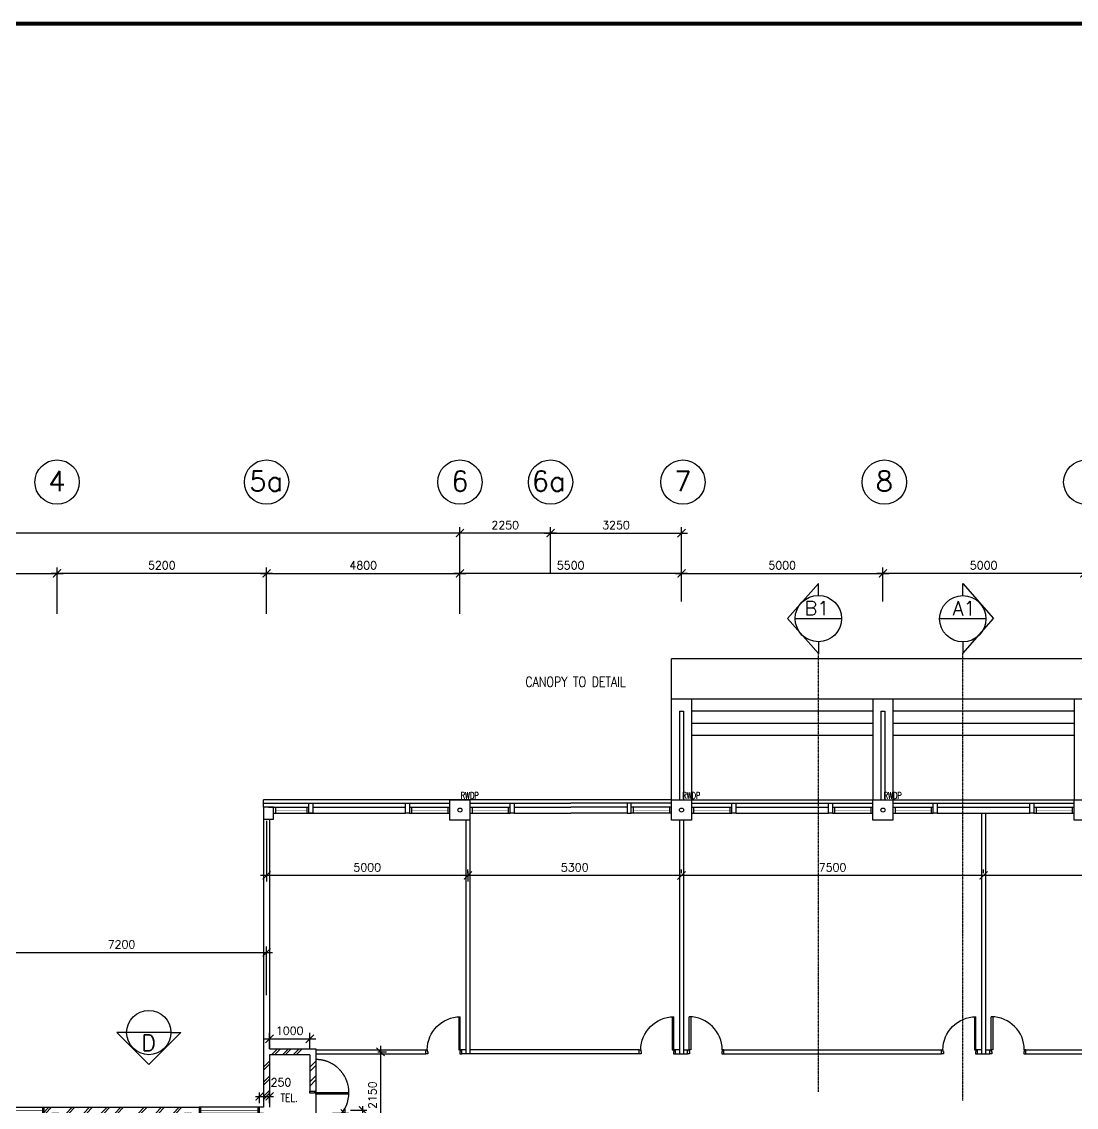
# Model space of a CAD drawing. Header units: feet. Extents: x 1407108 to 2957709, y -1501070 to -681589.
# Drawn here: x 1639583 to 1665760, y -783799 to -756863 of the extents above; entities that cross this region are included whole.
import ezdxf

# ---------------------------------------------------------------- set-up
doc = ezdxf.new("R2010")
doc.units = ezdxf.units.FT
doc.header["$LTSCALE"] = 13
doc.header["$MEASUREMENT"] = 0
for name, pattern in [('DASHDOT', [1, 0.5, -0.25, 0, -0.25]), ('DASHED', [0.75, 0.5, -0.25]), ('HIDDEN', [0.375, 0.25, -0.125]), ('HIDDEN2', [0.1875, 0.125, -0.0625])]:
    doc.linetypes.add(name, pattern=pattern)
doc.layers.get('0').update_dxf_attribs({"linetype": 'CONTINUOUS'})
for name, color, linetype in [('AR', 7, 'CONTINUOUS'), ('AR1', 7, 'CONTINUOUS'), ('COL', 3, 'CONTINUOUS'), ('DIM', 7, 'CONTINUOUS'), ('DR', 7, 'CONTINUOUS'), ('extension', 1, 'CONTINUOUS'), ('GRID-T', 7, 'CONTINUOUS'), ('H', 1, 'CONTINUOUS'), ('hatch', 7, 'CONTINUOUS'), ('LINE', 7, 'CONTINUOUS'), ('partition', 7, 'CONTINUOUS'), ('PL', 5, 'CONTINUOUS'), ('RWDP', 145, 'CONTINUOUS'), ('SPEC', 7, 'CONTINUOUS'), ('stair', 7, 'CONTINUOUS'), ('T25', 7, 'CONTINUOUS'), ('WALL', 2, 'CONTINUOUS'), ('WIN', 5, 'CONTINUOUS')]:
    doc.layers.add(name, color=color, linetype=linetype)
doc.styles.add('ROMANS', font='romans')
doc.styles.get("Standard").update_dxf_attribs({"font": 'ROMANS.SHX'})
doc.dimstyles.new('STANDARD$0', dxfattribs={"dimscale": 0, "dimtxt": 8, "dimasz": 6, "dimexe": 1, "dimexo": 1, "dimgap": 3, "dimtad": 1, "dimdec": 0, "dimlfac": -1, "dimrnd": 1, "dimzin": 0, "dimdsep": 46, "dimtxsty": 'Standard', "dimcen": 0, "dimclrd": 5, "dimclre": 250, "dimadec": 0, "dimazin": 0, "dimtfac": 1, "dimtdec": 4, "dimtofl": 0, "dimtmove": 0, "dimatfit": 3, "dimfxl": 1, "dimtolj": 1, "dimtzin": 0, "dimarcsym": 0})

# ---------------------------------------------------------------- blocks, each defined once
blk = doc.blocks.new('_ARCHTICK')
at = {"color": 0, "linetype": 'ByBlock', "const_width": 0.15}
blk.add_lwpolyline([(-0.5, -0.5), (0.5, 0.5)], dxfattribs=at)
blk = doc.blocks.new('*D354')
at = {"layer": 'DIM', "color": 7, "lineweight": -2, "transparency": 16777216}
for p, q in [((1650610, -769552), (1625310, -769552)), ((1625460, -770950), (1625460, -769402)), ((1650460, -770950), (1650460, -769402))]:
    blk.add_line(p, q, dxfattribs=at)
at = {"layer": 'DIM', "color": 7, "lineweight": -2, "transparency": 16777216, "xscale": 200, "yscale": 200, "zscale": 200}
for p, rotation in [((1625460, -769552), 180.0000000117521), ((1650460, -769552), 1.175219921378812e-08)]:
    blk.add_blockref('_ARCHTICK', p, dxfattribs=dict(at, rotation=rotation))
at = {"layer": 'DIM', "color": 7, "transparency": 16777216, "insert": (1637960, -769352), "char_height": 200, "attachment_point": 5, "rotation": 0, "style": 'ROMANS'}
blk.add_mtext('\\A1;25000', dxfattribs=at)
blk = doc.blocks.new('*D355')
at = {"layer": 'DIM', "color": 7, "lineweight": -2, "transparency": 16777216}
for p, q in [((1645510, -770552), (1650610, -770552)), ((1645660, -771552), (1645660, -770402)), ((1650460, -771552), (1650460, -770402))]:
    blk.add_line(p, q, dxfattribs=at)
at = {"layer": 'DIM', "color": 7, "lineweight": -2, "transparency": 16777216, "xscale": 200, "yscale": 200, "zscale": 200, "rotation": 180}
blk.add_blockref('_ARCHTICK', (1645660, -770552), dxfattribs=at)
at = {"layer": 'DIM', "color": 7, "lineweight": -2, "transparency": 16777216, "xscale": 200, "yscale": 200, "zscale": 200}
blk.add_blockref('_ARCHTICK', (1650460, -770552), dxfattribs=at)
at = {"layer": 'DIM', "color": 7, "transparency": 16777216, "insert": (1648060, -770352), "char_height": 200, "attachment_point": 5, "style": 'ROMANS'}
blk.add_mtext('\\A1;4800', dxfattribs=at)
blk = doc.blocks.new('*D356')
at = {"layer": 'DIM', "color": 7, "lineweight": -2, "transparency": 16777216}
for p, q in [((1645810, -770552), (1640310, -770552)), ((1640460, -771552), (1640460, -770402)), ((1645660, -771552), (1645660, -770402))]:
    blk.add_line(p, q, dxfattribs=at)
at = {"layer": 'DIM', "color": 7, "lineweight": -2, "transparency": 16777216, "xscale": 200, "yscale": 200, "zscale": 200}
for p, rotation in [((1640460, -770552), 180.0000000117547), ((1645660, -770552), 1.175475716763685e-08)]:
    blk.add_blockref('_ARCHTICK', p, dxfattribs=dict(at, rotation=rotation))
at = {"layer": 'DIM', "color": 7, "transparency": 16777216, "insert": (1643060, -770352), "char_height": 200, "attachment_point": 5, "rotation": 0, "style": 'ROMANS'}
blk.add_mtext('\\A1;5200', dxfattribs=at)
blk = doc.blocks.new('*D358')
at = {"layer": 'DIM', "color": 7, "lineweight": -2, "transparency": 16777216}
for p, q in [((1638460, -781014), (1638460, -779807)), ((1645660, -781014), (1645660, -779807)), ((1638310, -779957), (1645810, -779957))]:
    blk.add_line(p, q, dxfattribs=at)
at = {"layer": 'DIM', "color": 7, "lineweight": -2, "transparency": 16777216, "xscale": 200, "yscale": 200, "zscale": 200, "rotation": 180}
blk.add_blockref('_ARCHTICK', (1638460, -779957), dxfattribs=at)
at = {"layer": 'DIM', "color": 7, "lineweight": -2, "transparency": 16777216, "xscale": 200, "yscale": 200, "zscale": 200}
blk.add_blockref('_ARCHTICK', (1645660, -779957), dxfattribs=at)
at = {"layer": 'DIM', "color": 7, "transparency": 16777216, "insert": (1642060, -779757), "char_height": 200, "attachment_point": 5, "style": 'ROMANS'}
blk.add_mtext('\\A1;7200', dxfattribs=at)
blk = doc.blocks.new('*D360')
at = {"layer": 'DIM', "color": 7, "lineweight": -2, "transparency": 16777216}
for p, q in [((1635310, -770552), (1640610, -770552)), ((1635460, -771552), (1635460, -770402)), ((1640460, -771552), (1640460, -770402))]:
    blk.add_line(p, q, dxfattribs=at)
at = {"layer": 'DIM', "color": 7, "lineweight": -2, "transparency": 16777216, "xscale": 200, "yscale": 200, "zscale": 200, "rotation": 180}
blk.add_blockref('_ARCHTICK', (1635460, -770552), dxfattribs=at)
at = {"layer": 'DIM', "color": 7, "lineweight": -2, "transparency": 16777216, "xscale": 200, "yscale": 200, "zscale": 200}
blk.add_blockref('_ARCHTICK', (1640460, -770552), dxfattribs=at)
at = {"layer": 'DIM', "color": 7, "transparency": 16777216, "insert": (1637960, -770352), "char_height": 200, "attachment_point": 5, "style": 'ROMANS'}
blk.add_mtext('\\A1;5000', dxfattribs=at)
blk = doc.blocks.new('d900-1b1')
at = {"layer": 'DR'}
for p, q in [((40, 100), (40, 920)), ((80, 919), (80, 100)), ((0, 0), (0, 100)), ((0, 100), (40, 100)), ((50, 0), (0, 0)), ((80, 100), (40, 100)), ((40, 100), (40, 60)), ((40, 60), (50, 60)), ((50, 60), (50, 0)), ((860, 60), (850, 60)), ((850, 60), (850, 0)), ((850, 0), (900, 0)), ((860, 100), (860, 60)), ((900, 100), (860, 100)), ((900, 0), (900, 100))]:
    blk.add_line(p, q, dxfattribs=at)
blk.add_arc((40, 100), 820, 0, 90, dxfattribs=at)
blk = doc.blocks.new('*D374')
at = {"layer": 'DIM', "color": 7, "lineweight": -2, "transparency": 16777216}
for p, q in [((1652860, -769552), (1650310, -769552)), ((1650460, -770552), (1650460, -769402)), ((1652710, -770552), (1652710, -769402))]:
    blk.add_line(p, q, dxfattribs=at)
at = {"layer": 'DIM', "color": 7, "lineweight": -2, "transparency": 16777216, "xscale": 200, "yscale": 200, "zscale": 200}
for p, rotation in [((1650460, -769552), 179.999999988228), ((1652710, -769552), 359.999999988228)]:
    blk.add_blockref('_ARCHTICK', p, dxfattribs=dict(at, rotation=rotation))
at = {"layer": 'DIM', "color": 7, "transparency": 16777216, "insert": (1651585, -769352), "char_height": 200, "attachment_point": 5, "rotation": 360, "style": 'ROMANS'}
blk.add_mtext('\\A1;2250', dxfattribs=at)
blk = doc.blocks.new('*D376')
at = {"layer": 'DIM', "color": 7, "lineweight": -2, "transparency": 16777216}
for p, q in [((1666110, -770552), (1660810, -770552)), ((1660960, -771252), (1660960, -770402)), ((1665960, -771252), (1665960, -770402))]:
    blk.add_line(p, q, dxfattribs=at)
at = {"layer": 'DIM', "color": 7, "lineweight": -2, "transparency": 16777216, "xscale": 200, "yscale": 200, "zscale": 200}
for p, rotation in [((1660960, -770552), 179.9999999882513), ((1665960, -770552), 359.9999999882513)]:
    blk.add_blockref('_ARCHTICK', p, dxfattribs=dict(at, rotation=rotation))
at = {"layer": 'DIM', "color": 7, "transparency": 16777216, "insert": (1663460, -770352), "char_height": 200, "attachment_point": 5, "rotation": 360, "style": 'ROMANS'}
blk.add_mtext('\\A1;5000', dxfattribs=at)
blk = doc.blocks.new('*D377')
at = {"layer": 'DIM', "color": 7, "lineweight": -2, "transparency": 16777216}
for p, q in [((1656110, -770552), (1650310, -770552)), ((1650460, -771252), (1650460, -770402)), ((1655960, -771252), (1655960, -770402))]:
    blk.add_line(p, q, dxfattribs=at)
at = {"layer": 'DIM', "color": 7, "lineweight": -2, "transparency": 16777216, "xscale": 200, "yscale": 200, "zscale": 200}
for p, rotation in [((1650460, -770552), 179.9999999882509), ((1655960, -770552), 359.9999999882509)]:
    blk.add_blockref('_ARCHTICK', p, dxfattribs=dict(at, rotation=rotation))
at = {"layer": 'DIM', "color": 7, "transparency": 16777216, "insert": (1653210, -770352), "char_height": 200, "attachment_point": 5, "rotation": 360, "style": 'ROMANS'}
blk.add_mtext('\\A1;5500', dxfattribs=at)
blk = doc.blocks.new('*D378')
at = {"layer": 'DIM', "color": 7, "lineweight": -2, "transparency": 16777216}
for p, q in [((1655810, -770552), (1661110, -770552)), ((1655960, -771252), (1655960, -770402)), ((1660960, -771252), (1660960, -770402))]:
    blk.add_line(p, q, dxfattribs=at)
at = {"layer": 'DIM', "color": 7, "lineweight": -2, "transparency": 16777216, "xscale": 200, "yscale": 200, "zscale": 200, "rotation": 180}
blk.add_blockref('_ARCHTICK', (1655960, -770552), dxfattribs=at)
at = {"layer": 'DIM', "color": 7, "lineweight": -2, "transparency": 16777216, "xscale": 200, "yscale": 200, "zscale": 200}
blk.add_blockref('_ARCHTICK', (1660960, -770552), dxfattribs=at)
at = {"layer": 'DIM', "color": 7, "transparency": 16777216, "insert": (1658460, -770352), "char_height": 200, "attachment_point": 5, "style": 'ROMANS'}
blk.add_mtext('\\A1;5000', dxfattribs=at)
blk = doc.blocks.new('*D390')
at = {"layer": 'DIM', "color": 7, "lineweight": -2, "transparency": 16777216}
for p, q in [((1652560, -769552), (1656110, -769552)), ((1652710, -770552), (1652710, -769402)), ((1655960, -770552), (1655960, -769402))]:
    blk.add_line(p, q, dxfattribs=at)
at = {"layer": 'DIM', "color": 7, "lineweight": -2, "transparency": 16777216, "xscale": 200, "yscale": 200, "zscale": 200, "rotation": 180}
blk.add_blockref('_ARCHTICK', (1652710, -769552), dxfattribs=at)
at = {"layer": 'DIM', "color": 7, "lineweight": -2, "transparency": 16777216, "xscale": 200, "yscale": 200, "zscale": 200}
blk.add_blockref('_ARCHTICK', (1655960, -769552), dxfattribs=at)
at = {"layer": 'DIM', "color": 7, "transparency": 16777216, "insert": (1654335, -769352), "char_height": 200, "attachment_point": 5, "style": 'ROMANS'}
blk.add_mtext('\\A1;3250', dxfattribs=at)
blk = doc.blocks.new('*D418')
at = {"layer": 'DIM', "color": 7, "linetype": 'Continuous', "lineweight": -2, "transparency": 16777216}
for p, q in [((1648423, -782424), (1648638, -782424)), ((1648488, -782274), (1648488, -784724)), ((1648423, -784574), (1648638, -784574))]:
    blk.add_line(p, q, dxfattribs=at)
at = {"layer": 'DIM', "color": 7, "linetype": 'Continuous', "lineweight": -2, "transparency": 16777216, "xscale": 200, "yscale": 200, "zscale": 200}
for p, rotation in [((1648488, -782424), 90), ((1648488, -784574), 270)]:
    blk.add_blockref('_ARCHTICK', p, dxfattribs=dict(at, rotation=rotation))
at = {"layer": 'DIM', "color": 7, "linetype": 'Continuous', "transparency": 16777216, "insert": (1648288, -783499), "char_height": 200, "attachment_point": 5, "rotation": 90, "style": 'ROMANS'}
blk.add_mtext('\\A1;2150', dxfattribs=at)
blk = doc.blocks.new('DR-900-B')
at = {"layer": 'DR'}
for p, q in [((0, 900), (-150, 900)), ((-150, 900), (-150, 860)), ((-150, 860), (-110, 860)), ((-110, 860), (-110, 850)), ((-110, 850), (0, 850)), ((0, 850), (0, 900)), ((-150, 40), (-970, 40)), ((-969, 80), (-150, 80)), ((-150, 80), (-150, 40)), ((-150, 40), (-110, 40)), ((-150, 0), (-150, 40)), ((0, 0), (-150, 0)), ((-110, 50), (0, 50)), ((-110, 40), (-110, 50)), ((0, 50), (0, 0))]:
    blk.add_line(p, q, dxfattribs=at)
blk.add_arc((-150, 40), 820, 90, 180, dxfattribs=at)
blk = doc.blocks.new('*D472')
at = {"layer": 'DIM', "color": 7, "linetype": 'Continuous', "lineweight": -2, "transparency": 16777216}
for p, q in [((1645735, -782349), (1645735, -781951)), ((1646735, -782349), (1646735, -781951)), ((1645585, -782101), (1646885, -782101))]:
    blk.add_line(p, q, dxfattribs=at)
at = {"layer": 'DIM', "color": 7, "linetype": 'Continuous', "lineweight": -2, "transparency": 16777216, "xscale": 200, "yscale": 200, "zscale": 200, "rotation": 180}
blk.add_blockref('_ARCHTICK', (1645735, -782101), dxfattribs=at)
at = {"layer": 'DIM', "color": 7, "linetype": 'Continuous', "lineweight": -2, "transparency": 16777216, "xscale": 200, "yscale": 200, "zscale": 200}
blk.add_blockref('_ARCHTICK', (1646735, -782101), dxfattribs=at)
at = {"layer": 'DIM', "color": 7, "linetype": 'Continuous', "transparency": 16777216, "insert": (1646235, -781901), "char_height": 200, "attachment_point": 5, "style": 'ROMANS'}
blk.add_mtext('\\A1;1000', dxfattribs=at)
blk = doc.blocks.new('*D448')
at = {"layer": 'DIM', "color": 7, "lineweight": -2, "transparency": 16777216}
for p, q in [((1663460, -777992), (1663460, -777897)), ((1670960, -778376), (1670960, -777897)), ((1671110, -778047), (1663310, -778047))]:
    blk.add_line(p, q, dxfattribs=at)
at = {"layer": 'DIM', "color": 7, "lineweight": -2, "transparency": 16777216, "xscale": 200, "yscale": 200, "zscale": 200, "rotation": 180}
blk.add_blockref('_ARCHTICK', (1663460, -778047), dxfattribs=at)
at = {"layer": 'DIM', "color": 7, "lineweight": -2, "transparency": 16777216, "xscale": 200, "yscale": 200, "zscale": 200}
blk.add_blockref('_ARCHTICK', (1670960, -778047), dxfattribs=at)
at = {"layer": 'DIM', "color": 7, "transparency": 16777216, "insert": (1667210, -777847), "char_height": 200, "attachment_point": 5, "style": 'ROMANS'}
blk.add_mtext('\\A1;7500', dxfattribs=at)
blk = doc.blocks.new('*D449')
at = {"layer": 'DIM', "color": 7, "linetype": 'Continuous', "lineweight": -2, "transparency": 16777216}
for p, q in [((1655960, -777992), (1655960, -777897)), ((1663460, -777992), (1663460, -777897)), ((1663610, -778047), (1655810, -778047))]:
    blk.add_line(p, q, dxfattribs=at)
at = {"layer": 'DIM', "color": 7, "linetype": 'Continuous', "lineweight": -2, "transparency": 16777216, "xscale": 200, "yscale": 200, "zscale": 200, "rotation": 180}
blk.add_blockref('_ARCHTICK', (1655960, -778047), dxfattribs=at)
at = {"layer": 'DIM', "color": 7, "linetype": 'Continuous', "lineweight": -2, "transparency": 16777216, "xscale": 200, "yscale": 200, "zscale": 200}
blk.add_blockref('_ARCHTICK', (1663460, -778047), dxfattribs=at)
at = {"layer": 'DIM', "color": 7, "linetype": 'Continuous', "transparency": 16777216, "insert": (1659710, -777847), "char_height": 200, "attachment_point": 5, "style": 'ROMANS'}
blk.add_mtext('\\A1;7500', dxfattribs=at)
blk = doc.blocks.new('*D450')
at = {"layer": 'DIM', "color": 7, "linetype": 'Continuous', "lineweight": -2, "transparency": 16777216}
for p, q in [((1650660, -777992), (1650660, -777897)), ((1655960, -777992), (1655960, -777897)), ((1656110, -778047), (1650510, -778047))]:
    blk.add_line(p, q, dxfattribs=at)
at = {"layer": 'DIM', "color": 7, "linetype": 'Continuous', "lineweight": -2, "transparency": 16777216, "xscale": 200, "yscale": 200, "zscale": 200, "rotation": 180}
blk.add_blockref('_ARCHTICK', (1650660, -778047), dxfattribs=at)
at = {"layer": 'DIM', "color": 7, "linetype": 'Continuous', "lineweight": -2, "transparency": 16777216, "xscale": 200, "yscale": 200, "zscale": 200}
blk.add_blockref('_ARCHTICK', (1655960, -778047), dxfattribs=at)
at = {"layer": 'DIM', "color": 7, "linetype": 'Continuous', "transparency": 16777216, "insert": (1653310, -777847), "char_height": 200, "attachment_point": 5, "style": 'ROMANS'}
blk.add_mtext('\\A1;5300', dxfattribs=at)
blk = doc.blocks.new('*D451')
at = {"layer": 'DIM', "color": 7, "linetype": 'Continuous', "lineweight": -2, "transparency": 16777216}
for p, q in [((1645660, -776688), (1645660, -778197)), ((1650810, -778047), (1645510, -778047)), ((1650660, -777948), (1650660, -778197))]:
    blk.add_line(p, q, dxfattribs=at)
at = {"layer": 'DIM', "color": 7, "linetype": 'Continuous', "lineweight": -2, "transparency": 16777216, "xscale": 200, "yscale": 200, "zscale": 200, "rotation": 180}
blk.add_blockref('_ARCHTICK', (1645660, -778047), dxfattribs=at)
at = {"layer": 'DIM', "color": 7, "linetype": 'Continuous', "lineweight": -2, "transparency": 16777216, "xscale": 200, "yscale": 200, "zscale": 200}
blk.add_blockref('_ARCHTICK', (1650660, -778047), dxfattribs=at)
at = {"layer": 'DIM', "color": 7, "linetype": 'Continuous', "transparency": 16777216, "insert": (1648160, -777847), "char_height": 200, "attachment_point": 5, "style": 'ROMANS'}
blk.add_mtext('\\A1;5000', dxfattribs=at)
blk = doc.blocks.new('*D52')
at = {"layer": 'DIM', "color": 7, "lineweight": -2, "transparency": 16777216}
for p, q in [((1648788, -783985), (1649192, -783985)), ((1649092, -788085), (1649092, -783885)), ((1648788, -787985), (1649192, -787985))]:
    blk.add_line(p, q, dxfattribs=at)
at = {"layer": 'DIM', "color": 7, "lineweight": -2, "transparency": 16777216, "xscale": 200, "yscale": 200, "zscale": 200}
for p, rotation in [((1649092, -783985), 90), ((1649092, -787985), 270)]:
    blk.add_blockref('_ARCHTICK', p, dxfattribs=dict(at, rotation=rotation))
at = {"layer": 'DIM', "color": 7, "transparency": 16777216, "insert": (1648892, -785985), "char_height": 200, "attachment_point": 5, "rotation": 90, "style": 'ROMANS'}
blk.add_mtext('\\A1;4000', dxfattribs=at)
blk = doc.blocks.new('*D53')
at = {"layer": 'DIM', "color": 7, "lineweight": -2, "transparency": 16777216}
for p, q in [((1648338, -785985), (1648742, -785985)), ((1648642, -788010), (1648642, -785885)), ((1648338, -787910), (1648742, -787910))]:
    blk.add_line(p, q, dxfattribs=at)
at = {"layer": 'DIM', "color": 7, "lineweight": -2, "transparency": 16777216, "xscale": 200, "yscale": 200, "zscale": 200}
for p, rotation in [((1648642, -785985), 90), ((1648642, -787910), 270)]:
    blk.add_blockref('_ARCHTICK', p, dxfattribs=dict(at, rotation=rotation))
at = {"layer": 'DIM', "color": 7, "transparency": 16777216, "insert": (1648442, -786948), "char_height": 200, "attachment_point": 5, "rotation": 90, "style": 'ROMANS'}
blk.add_mtext('\\A1;1925', dxfattribs=at)
blk = doc.blocks.new('*D54')
at = {"layer": 'DIM', "color": 7, "lineweight": -2, "transparency": 16777216}
for p, q in [((1648338, -784060), (1648742, -784060)), ((1648642, -783960), (1648642, -786085)), ((1648338, -785985), (1648742, -785985))]:
    blk.add_line(p, q, dxfattribs=at)
at = {"layer": 'DIM', "color": 7, "lineweight": -2, "transparency": 16777216, "xscale": 200, "yscale": 200, "zscale": 200}
for p, rotation in [((1648642, -784060), 90), ((1648642, -785985), 270)]:
    blk.add_blockref('_ARCHTICK', p, dxfattribs=dict(at, rotation=rotation))
at = {"layer": 'DIM', "color": 7, "transparency": 16777216, "insert": (1648442, -785023), "char_height": 200, "attachment_point": 5, "rotation": 90, "style": 'ROMANS'}
blk.add_mtext('\\A1;1925', dxfattribs=at)
blk = doc.blocks.new('*D55')
at = {"layer": 'DIM', "color": 7, "lineweight": -2, "transparency": 16777216}
for p, q in [((1646526, -783810), (1646526, -783541)), ((1646776, -783810), (1646776, -783541)), ((1646426, -783641), (1646876, -783641))]:
    blk.add_line(p, q, dxfattribs=at)
at = {"layer": 'DIM', "color": 7, "lineweight": -2, "transparency": 16777216, "xscale": 200, "yscale": 200, "zscale": 200, "rotation": 180}
blk.add_blockref('_ARCHTICK', (1646526, -783641), dxfattribs=at)
at = {"layer": 'DIM', "color": 7, "lineweight": -2, "transparency": 16777216, "xscale": 200, "yscale": 200, "zscale": 200}
blk.add_blockref('_ARCHTICK', (1646776, -783641), dxfattribs=at)
at = {"layer": 'DIM', "color": 7, "transparency": 16777216, "insert": (1647059, -783291), "char_height": 200, "attachment_point": 5, "style": 'ROMANS'}
blk.add_mtext('\\A1;250', dxfattribs=at)
blk = doc.blocks.new('AMSTR2-E')
at = {"layer": 'hatch', "color": 1}
for p, q in [((1643.1, -150), (1793.1, 0)), ((1714.8, -150), (1864.8, 0)), ((2223.5, -150), (2373.5, 0)), ((2295.1, -150), (2445.1, 0)), ((2657.5, -150), (2807.5, 0)), ((2729.1, -150), (2879.1, 0)), ((3090.4, -150), (3240.4, 0)), ((3162, -150), (3312, 0)), ((3431.1, -150), (3581.1, 0)), ((3502.8, -150), (3652.8, 0)), ((4011.5, -150), (4161.5, 0)), ((4083.1, -150), (4233.1, 0)), ((4445.5, -150), (4595.5, 0)), ((4517.1, -150), (4667.1, 0)), ((4878.4, -150), (5028.4, 0)), ((4950, -150), (5100, 0))]:
    blk.add_line(p, q, dxfattribs=at)
at = {"layer": 'stair', "color": 193}
for p, q in [((1940, -150), (1940, -250)), ((3111.1, -250), (1940, -250)), ((1990, -150), (1990, -200)), ((3082.6, -200), (1990, -200)), ((2951.7, -200), (2951.7, -150)), ((3001.7, -200), (3001.7, -150)), ((5210, -200), (3183.1, -200)), ((5260, -250), (3211.7, -250)), ((3938.3, -200), (3938.3, -150)), ((3988.3, -200), (3988.3, -150)), ((5210, -150), (5210, -200)), ((5260, -150), (5260, -250)), ((1940, -1975), (5260, -1975)), ((1940, -1975), (1940, -2175)), ((1990, -2025), (5210, -2025)), ((1990, -2025), (1990, -2125)), ((1990, -2125), (5210, -2125)), ((3864.3, -2025), (3862.2, -2025)), ((5210, -2025), (5210, -2125)), ((5260, -1975), (5260, -2175)), ((1940, -2175), (5260, -2175)), ((1940, -4000), (1940, -3900)), ((5260, -3900), (1940, -3900)), ((1990, -4000), (1990, -3950)), ((5210, -3950), (1990, -3950)), ((2951.7, -3950), (2951.7, -4000)), ((3001.7, -3950), (3001.7, -4000)), ((3938.3, -3950), (3938.3, -4000)), ((3988.3, -3950), (3988.3, -4000)), ((5210, -3950), (5210, -4000)), ((5260, -3900), (5260, -4000))]:
    blk.add_line(p, q, dxfattribs=at)
at = {"layer": 'stair'}
for p, q in [((2300, -150), (2300, -200)), ((2300, -250), (2300, -1975)), ((2560, -150), (2560, -200)), ((2560, -250), (2560, -1975)), ((2820, -150), (2820, -200)), ((2820, -250), (2820, -1975)), ((3080, -150), (3080, -200)), ((3080, -250), (3080, -1975)), ((3340, -150), (3340, -200)), ((3340, -250), (3340, -474.5)), ((3600, -150), (3600, -200)), ((3600, -250), (3600, -1052.3)), ((3860, -150), (3860, -200)), ((3860, -250), (3860, -1975)), ((4120, -150), (4120, -200)), ((4120, -250), (4120, -1975)), ((4380, -150), (4380, -200)), ((4380, -250), (4380, -1975)), ((4640, -150), (4640, -200)), ((4640, -250), (4640, -1975)), ((4900, -150), (4900, -200)), ((4900, -250), (4900, -1975)), ((5160, -150), (5160, -200)), ((5160, -250), (5160, -1975)), ((3340, -650.4), (3340, -1975)), ((3340, -1078.4), (927.4, -1078.4)), ((927.4, -1078.4), (927.4, -3062.5)), ((3600, -1114.3), (3600, -1637.4)), ((3860, -1078.4), (5160, -1078.4)), ((3600, -1637.4), (3600, -1975)), ((2040, -2075), (3839.3, -2075)), ((2040, -2075), (5160, -2075)), ((2040, -2075), (2040, -2125)), ((2300, -2025), (2300, -2075)), ((2300, -2025), (2300, -2075)), ((2300, -2075), (2300, -2125)), ((2560, -2025), (2560, -2075)), ((2560, -2025), (2560, -2075)), ((2560, -2075), (2560, -2125)), ((2820, -2025), (2820, -2075)), ((2820, -2025), (2820, -2075)), ((2820, -2075), (2820, -2125)), ((3080, -2025), (3080, -2075)), ((3080, -2025), (3080, -2075)), ((3080, -2075), (3080, -2125)), ((3340, -2025), (3340, -2075)), ((3340, -2025), (3340, -2075)), ((3340, -2075), (3340, -2125)), ((3600, -2025), (3600, -2070.6)), ((3600, -2025), (3600, -2075)), ((3600, -2075), (3600, -2125)), ((3860, -2025), (3860, -2125)), ((4120, -2025), (4120, -2075)), ((4120, -2075), (4120, -2125)), ((4120, -2075), (4120, -2125)), ((4380, -2025), (4380, -2075)), ((4380, -2075), (4380, -2125)), ((4380, -2075), (4380, -2125)), ((4640, -2025), (4640, -2075)), ((4640, -2075), (4640, -2125)), ((4900, -2025), (4900, -2075)), ((4900, -2075), (4900, -2125)), ((5160, -2025), (5160, -2075)), ((2040, -2175), (2040, -3900)), ((2300, -2175), (2300, -3900)), ((2560, -2175), (2560, -3900)), ((2820, -2175), (2820, -3900)), ((3080, -2175), (3080, -3900)), ((3340, -2175), (3340, -3900)), ((3600, -2175), (3600, -3900)), ((3860, -2175), (3860, -3900)), ((4120, -2175), (4120, -3900)), ((4380, -2175), (4380, -3900)), ((4640, -2175), (4640, -3900)), ((4900, -2175), (4900, -3900)), ((4900, -3062.5), (927.4, -3062.5)), ((2040, -3950), (2040, -4000)), ((2300, -3950), (2300, -4000)), ((2560, -3950), (2560, -4000)), ((2820, -3950), (2820, -4000)), ((3080, -3950), (3080, -4000)), ((3340, -3950), (3340, -4000)), ((3600, -3950), (3600, -4000)), ((3860, -3950), (3860, -4000)), ((4120, -3950), (4120, -4000)), ((4380, -3950), (4380, -4000)), ((4640, -3950), (4640, -4000)), ((4900, -3950), (4900, -4000))]:
    blk.add_line(p, q, dxfattribs=at)
at = {"layer": 'stair', "color": 5, "linetype": 'HIDDEN'}
for p, q in [((7125, -150), (8812.7, -150)), ((9398, -2075), (5210, -2075)), ((7125, -4000), (8812.7, -4000))]:
    blk.add_line(p, q, dxfattribs=at)
at = {"layer": 'stair'}
for points in [[(3054, -150), (3542.9, -1005.3), (3470.6, -1046.6), (3744.1, -1189.7), (3671.9, -1231), (4214, -2079.3)], [(3154.5, -150), (3635.7, -991.9), (3563.5, -1033.2), (3837, -1176.3), (3764.8, -1217.6), (4314.5, -2079.3)]]:
    blk.add_lwpolyline(points, dxfattribs=at)
at = {"layer": 'stair', "color": 4, "linetype": 'Continuous'}
for points in [[(3205.2, -741.4), (3340, -1078.4), (3205.2, -1415.5)], [(3994.8, -741.4), (3860, -1078.4), (3994.8, -1415.5)]]:
    blk.add_lwpolyline(points, dxfattribs=at)
at = {"layer": 'stair', "color": 2, "linetype": 'Continuous'}
for centre in [(5160, -1078.4), (4900, -3062.5)]:
    blk.add_circle(centre, 62.5, dxfattribs=at)
at = {"layer": 'stair', "color": 1, "linetype": 'HIDDEN'}
for centre, start, end in [((2040, -2075), 90, 270), ((5160, -2075), 270, 90)]:
    blk.add_arc(centre, 1925, start, end, dxfattribs=at)
at = {"layer": 'WALL'}
for p, q in [((1675, 0), (1675, -150)), ((1675, 0), (5525, 0)), ((5525, 0), (5525, -150)), ((1675, -150), (5525, -150)), ((7025, -150), (7025, 0)), ((7125, 0), (7025, 0)), ((7125, -150), (7025, -150))]:
    blk.add_line(p, q, dxfattribs=at)
at = {"layer": 'WIN'}
for p, q in [((175, 0), (1675, 0)), ((1637, 0), (1637, -150)), ((7025, 0), (5525, 0)), ((175, -150), (1675, -150)), ((213, 0), (213, -150)), ((7025, -150), (5525, -150)), ((5563, 0), (5563, -150)), ((6987, 0), (6987, -150))]:
    blk.add_line(p, q, dxfattribs=at)
at = {"layer": 'WIN', "const_width": 10, "flags": 128}
for points in [[(213, -75), (1637, -75)], [(6987, -75), (5563, -75)]]:
    blk.add_lwpolyline(points, dxfattribs=at)
at = {"color": 2, "style": 'ROMANS', "width": 0.85}
for s, p in [('STAIR', (5751, -1998.7)), ('1', (6170.8, -2389.9))]:
    blk.add_text(s, height=300, dxfattribs=at).set_placement(p)
at = {"layer": 'stair', "color": 7, "linetype": 'Continuous', "style": 'ROMANS', "width": 0.7}
for s, p in [('13', (2305.7, -1870.8)), ('14', (2564.5, -1870.8)), ('15', (2823.7, -1870.8)), ('16', (3091.2, -1870.8)), ('17', (3363.8, -1870.8)), ('18', (3646.4, -1870.8)), ('19', (3882.4, -1870.8)), ('20', (4170.7, -1870.8)), ('21', (4420.5, -1870.8)), ('22', (4690.7, -1870.8)), ('23', (4939.7, -1870.8)), ('24', (5198.7, -1870.8)), ('12', (1810.6, -2448.5)), ('11', (2091.6, -2448.5)), ('10', (2349.7, -2448.5)), ('9', (2693.6, -2458.5)), ('8', (2955, -2458.5)), ('7', (3204.5, -2469)), ('6', (3463.1, -2463.7)), ('5', (3724.5, -2463.7)), ('4', (3985.9, -2463.7)), ('3', (4244.5, -2458.5)), ('2', (4494, -2458.5)), ('1', (4798.6, -2459))]:
    blk.add_text(s, height=150, dxfattribs=at).set_placement(p)
at = {"layer": 'DIM', "color": 1}
dim = blk.add_linear_dim(base=(7275, 268.9), p1=(7025, 0), p2=(7275, 0), dimstyle='STANDARD$0', override={"dimscale": 100, "dimtxt": 2, "dimasz": 2, "dimgap": 1, "dimtxsty": 'ROMANS', "dimblk": 'ARCHTICK', "dimdle": 1, "dimclrd": 7, "dimclre": 7, "dimclrt": 7, "dimtdec": 0, "dimtmove": 2}, dxfattribs=at)
dim.commit()
dim.dimension.update_dxf_attribs({"geometry": '*D55', "text_midpoint": (7558.5, 618.9), "dimtype": 128, "insert": (-1639500.9, 783910.4)})
at = {"layer": 'DIM'}
for p1, p2, distance, picture, middle in [((9187, -4075), (9187, -75), -403.9, '*D52', (9390.9, -2075)), ((8736.9, -150), (8736.9, -2075), 403.9, '*D54', (8940.7, -1112.5)), ((8736.9, -4000), (8736.9, -2075), -403.9, '*D53', (8940.7, -3037.5))]:
    dim = blk.add_aligned_dim(p1=p1, p2=p2, distance=distance, dimstyle='STANDARD$0', override={"dimscale": 100, "dimtxt": 2, "dimasz": 2, "dimgap": 1, "dimtxsty": 'ROMANS', "dimblk": 'ARCHTICK', "dimdle": 1, "dimclrd": 7, "dimclre": 7, "dimclrt": 7, "dimtdec": 0, "dimtmove": 2}, dxfattribs=at)
    dim.commit()
    dim.dimension.update_dxf_attribs({"geometry": picture, "text_midpoint": middle, "insert": (-1639500.9, 783910.4)})

msp = doc.modelspace()

# ---------------------------------------------------------------- linework, layer by layer
at = {"color": 9}
for p, q in [((1645585.2, -776249.1), (1650210.2, -776249.1)), ((1645585.2, -776349.1), (1645585.2, -776249.1)), ((1650710.2, -776249.1), (1653210.2, -776249.1)), ((1655710.2, -776249.1), (1653210.2, -776249.1)), ((1656210.2, -776249.1), (1660710.2, -776249.1)), ((1661210.2, -776249.1), (1665710.2, -776249.1))]:
    msp.add_line(p, q, dxfattribs=at)
at = {"layer": 'AR', "color": 3}
for p, q in [((1659357.6, -770803.5), (1658595.3, -771671)), ((1662941.4, -770806.1), (1663703.7, -771673.6)), ((1659357.6, -772538.5), (1658595.3, -771671)), ((1662941.4, -772541.1), (1663703.7, -771673.6)), ((1641940.8, -781943.4), (1642737.8, -782740.3)), ((1643534.7, -781943.4), (1642737.8, -782740.3))]:
    msp.add_line(p, q, dxfattribs=at)
at = {"layer": 'AR', "color": 3, "linetype": 'Continuous'}
for p, q in [((1659357.6, -771098.6), (1659357.6, -770803.5)), ((1662941.4, -771101.2), (1662941.4, -770806.1)), ((1659357.6, -772248.6), (1659357.6, -772543.7)), ((1662941.4, -772251.2), (1662941.4, -772541.1)), ((1642187.8, -781943.4), (1641940.8, -781943.4)), ((1643287.8, -781943.4), (1643534.7, -781943.4))]:
    msp.add_line(p, q, dxfattribs=at)
at = {"layer": 'AR', "color": 2}
for p, q in [((1658782.6, -771673.6), (1659932.6, -771673.6)), ((1663516.4, -771676.2), (1662366.4, -771676.2)), ((1643287.8, -781943.4), (1642187.8, -781943.4))]:
    msp.add_line(p, q, dxfattribs=at)
at = {"layer": 'AR', "color": 4, "linetype": 'DASHDOT'}
for p, q in [((1659357.6, -783413.2), (1659357.6, -772538.5)), ((1662941.4, -783630.2), (1662941.4, -772541.1))]:
    msp.add_line(p, q, dxfattribs=at)
at = {"layer": 'AR', "color": 3}
for centre in [(1659357.6, -771673.6), (1662941.4, -771676.2)]:
    msp.add_circle(centre, 575, dxfattribs=at)
at = {"layer": 'AR', "color": 3, "linetype": 'Continuous'}
msp.add_circle((1642737.8, -781943.4), 550, dxfattribs=at)
at = {"layer": 'COL'}
for points in [[(1650210.2, -776174.1), (1650710.2, -776174.1), (1650710.2, -776674.1), (1650210.2, -776674.1)], [(1655710.2, -776174.1), (1656210.2, -776174.1), (1656210.2, -776674.1), (1655710.2, -776674.1)], [(1660710.2, -776174.1), (1661210.2, -776174.1), (1661210.2, -776674.1), (1660710.2, -776674.1)], [(1665710.2, -776174.1), (1666210.2, -776174.1), (1666210.2, -776674.1), (1665710.2, -776674.1)], [(1645585.2, -776349.1), (1645585.2, -776649.1), (1645835.2, -776649.1), (1645835.2, -776349.1)]]:
    msp.add_lwpolyline(points, close=True, dxfattribs=at)
at = {"layer": 'DR', "color": 5, "linetype": 'HIDDEN2'}
msp.add_arc((1646885.2, -783435.1), 820, 0, 90, dxfattribs=at)
at = {"layer": 'extension', "color": 21}
for p, q in [((1655710.2, -776174.1), (1655710.2, -772675.6)), ((1670885.2, -772675.6), (1655710.2, -772675.6)), ((1670885.2, -773674.1), (1655710.2, -773674.1)), ((1656210.2, -773674.1), (1656210.2, -776174.1)), ((1660710.2, -773674.1), (1660710.2, -776174.1)), ((1661210.2, -773674.1), (1661210.2, -776174.1)), ((1665710.2, -773674.1), (1665710.2, -776174.1)), ((1655910.2, -773974.1), (1655910.2, -776174.1)), ((1655910.2, -773974.1), (1655910.2, -776174.1)), ((1655910.2, -773974.1), (1656010.2, -773974.1)), ((1656010.2, -773974.1), (1656010.2, -776174.1)), ((1656010.2, -773974.1), (1656010.2, -776174.1)), ((1660710.2, -773974.1), (1656210.2, -773974.1)), ((1660910.2, -773974.1), (1660910.2, -776174.1)), ((1660910.2, -773974.1), (1661010.2, -773974.1)), ((1661010.2, -773974.1), (1661010.2, -776174.1)), ((1665710.2, -773974.1), (1661210.2, -773974.1)), ((1660710.2, -774274.1), (1656210.2, -774274.1)), ((1665710.2, -774274.1), (1661210.2, -774274.1)), ((1660710.2, -774574.1), (1656210.2, -774574.1)), ((1665710.2, -774574.1), (1661210.2, -774574.1))]:
    msp.add_line(p, q, dxfattribs=at)
at = {"layer": 'GRID-T', "color": 7}
for centre in [(1640460.2, -768285.1), (1645660.2, -768285.1), (1650460.2, -768285.1), (1652710.2, -768285.1), (1655995.9, -768286.3), (1660995.9, -768286.3), (1665995.9, -768286.3)]:
    msp.add_circle(centre, 550, dxfattribs=at)
at = {"layer": 'H'}
for p, q in [((1645785.3, -782499.1), (1645935.3, -782349.1)), ((1645855.1, -782499.1), (1646005.1, -782349.1)), ((1645585.2, -782805.3), (1645735.2, -782655.3)), ((1645585.2, -782876), (1645735.2, -782726)), ((1645585.2, -783177.5), (1645735.2, -783027.5)), ((1645585.2, -783248.2), (1645735.2, -783098.2)), ((1645585.2, -783531.7), (1645735.2, -783381.7)), ((1645585.2, -783602.4), (1645735.2, -783452.4))]:
    msp.add_line(p, q, dxfattribs=at)
at = {"layer": 'hatch', "color": 1}
for p, q in [((1646052.9, -782499.1), (1646202.9, -782349.1)), ((1646124.5, -782499.1), (1646274.5, -782349.1)), ((1646320.1, -782499.1), (1646470.1, -782349.1)), ((1646391.8, -782499.1), (1646541.8, -782349.1)), ((1646735.2, -782803.1), (1646885.2, -782653.1)), ((1646735.2, -782909.1), (1646885.2, -782759.1)), ((1646735.2, -783165.2), (1646885.2, -783015.2)), ((1646735.2, -783271.3), (1646885.2, -783121.3))]:
    msp.add_line(p, q, dxfattribs=at)
at = {"layer": 'LINE', "color": 8, "linetype": 'Continuous'}
for p, q in [((1645585.2, -776249.1), (1645585.2, -776174.1)), ((1655710.2, -776174.1), (1645585.2, -776174.1)), ((1656210.2, -776174.1), (1670747.7, -776174.1))]:
    msp.add_line(p, q, dxfattribs=at)
at = {"layer": 'LINE', "color": 5, "linetype": 'Continuous'}
msp.add_lwpolyline([(1646885.2, -783435.1), (1646885.2, -784295.1)], dxfattribs=at)
at = {"layer": 'partition'}
for p, q in [((1663410.2, -776499.1), (1663410.2, -782474.1)), ((1663410.2, -776499.1), (1663510.2, -776499.1)), ((1663510.2, -776499.1), (1663510.2, -782474.1)), ((1650610.2, -776674.1), (1650610.2, -782474.1)), ((1650710.2, -776674.1), (1650710.2, -782474.1)), ((1655910.2, -776674.1), (1655910.2, -782474.1)), ((1656010.2, -776674.1), (1656010.2, -782474.1)), ((1646885.2, -782374.1), (1649610.2, -782374.1)), ((1646885.2, -782474.1), (1649610.2, -782474.1)), ((1650610.2, -782374.1), (1650510.2, -782374.1)), ((1650610.2, -782374.1), (1650510.2, -782374.1)), ((1650610.2, -782374.1), (1650510.2, -782374.1)), ((1650610.2, -782374.1), (1650510.2, -782374.1)), ((1650610.2, -782374.1), (1650510.2, -782374.1)), ((1650610.2, -782374.1), (1650510.2, -782374.1)), ((1654910.2, -782474.1), (1650510.2, -782474.1)), ((1654910.2, -782374.1), (1650710.2, -782374.1)), ((1655910.2, -782374.1), (1655810.2, -782374.1)), ((1655910.2, -782374.1), (1655810.2, -782374.1)), ((1655910.2, -782374.1), (1655810.2, -782374.1)), ((1655910.2, -782374.1), (1655810.2, -782374.1)), ((1655910.2, -782374.1), (1655810.2, -782374.1)), ((1655910.2, -782374.1), (1655810.2, -782374.1)), ((1656010.2, -782374.1), (1656110.2, -782374.1)), ((1656010.2, -782374.1), (1656110.2, -782374.1)), ((1656010.2, -782374.1), (1656110.2, -782374.1)), ((1656010.2, -782374.1), (1656110.2, -782374.1)), ((1656010.2, -782374.1), (1656110.2, -782374.1)), ((1656010.2, -782374.1), (1656110.2, -782374.1)), ((1657010.2, -782374.1), (1662410.2, -782374.1)), ((1657010.2, -782474.1), (1662410.2, -782474.1)), ((1663410.2, -782374.1), (1663310.2, -782374.1)), ((1663410.2, -782374.1), (1663310.2, -782374.1)), ((1663410.2, -782374.1), (1663310.2, -782374.1)), ((1663410.2, -782374.1), (1663310.2, -782374.1)), ((1663410.2, -782374.1), (1663310.2, -782374.1)), ((1663410.2, -782374.1), (1663310.2, -782374.1)), ((1663510.2, -782374.1), (1663610.2, -782374.1)), ((1663510.2, -782374.1), (1663610.2, -782374.1)), ((1663510.2, -782374.1), (1663610.2, -782374.1)), ((1663510.2, -782374.1), (1663610.2, -782374.1)), ((1663510.2, -782374.1), (1663610.2, -782374.1)), ((1663510.2, -782374.1), (1663610.2, -782374.1)), ((1664460.2, -782474.1), (1670710.2, -782474.1)), ((1664470.2, -782374.1), (1670710.2, -782374.1))]:
    msp.add_line(p, q, dxfattribs=at)
at = {"layer": 'partition', "linetype": 'Continuous'}
for p, q in [((1655810.2, -782474.1), (1656110.2, -782474.1)), ((1663310.2, -782474.1), (1663610.2, -782474.1))]:
    msp.add_line(p, q, dxfattribs=at)
at = {"layer": 'PL', "color": 33, "linetype": 'DASHED', "const_width": 100}
msp.add_lwpolyline([(1612104.3, -847288.2), (1682522.7, -847288.2), (1682522.7, -756912.6), (1612104.3, -756912.6)], close=True, dxfattribs=at)
at = {"layer": 'RWDP', "linetype": 'Continuous'}
for centre in [(1650460.2, -776424.1), (1655960.2, -776424.1), (1660960.2, -776424.1)]:
    msp.add_circle(centre, 50, dxfattribs=at)
at = {"layer": 'WALL'}
for p, q in [((1645585.2, -776349.1), (1645585.2, -783799.1)), ((1645735.2, -776649.1), (1645735.2, -782349.1)), ((1645735.2, -782349.1), (1646885.2, -782349.1)), ((1646735.2, -782499.1), (1645735.2, -782499.1)), ((1645735.2, -782499.1), (1645735.2, -783799.1)), ((1646735.2, -782499.1), (1646735.2, -783395.1)), ((1646885.2, -782349.1), (1646885.2, -783395.1))]:
    msp.add_line(p, q, dxfattribs=at)
for points in [[(1646810.2, -776249.1), (1646810.2, -776499.1), (1646710.2, -776499.1), (1646710.2, -776249.1)], [(1649210.2, -776249.1), (1649210.2, -776499.1), (1649110.2, -776499.1), (1649110.2, -776249.1)], [(1651810.2, -776249.1), (1651810.2, -776499.1), (1651710.2, -776499.1), (1651710.2, -776249.1)], [(1654610.2, -776249.1), (1654610.2, -776499.1), (1654710.2, -776499.1), (1654710.2, -776249.1)], [(1657310.2, -776249.1), (1657310.2, -776499.1), (1657210.2, -776499.1), (1657210.2, -776249.1)], [(1659710.2, -776249.1), (1659710.2, -776499.1), (1659610.2, -776499.1), (1659610.2, -776249.1)], [(1662310.2, -776249.1), (1662310.2, -776499.1), (1662210.2, -776499.1), (1662210.2, -776249.1)], [(1664710.2, -776249.1), (1664710.2, -776499.1), (1664610.2, -776499.1), (1664610.2, -776249.1)]]:
    msp.add_lwpolyline(points, close=True, dxfattribs=at)
at = {"layer": 'WIN'}
for p, q in [((1645710.2, -776349.1), (1646710.2, -776349.1)), ((1645835.2, -776499.1), (1649110.2, -776499.1)), ((1645885.2, -776349.1), (1645885.2, -776499.1)), ((1646660.2, -776349.1), (1646660.2, -776499.1)), ((1646810.2, -776349.1), (1649110.2, -776349.1)), ((1649210.2, -776349.1), (1650210.2, -776349.1)), ((1649210.2, -776499.1), (1650210.2, -776499.1)), ((1649260.2, -776349.1), (1649260.2, -776499.1)), ((1650160.2, -776349.1), (1650160.2, -776499.1)), ((1650710.2, -776349.1), (1651710.2, -776349.1)), ((1650710.2, -776499.1), (1651710.2, -776499.1)), ((1650760.2, -776349.1), (1650760.2, -776499.1)), ((1651660.2, -776349.1), (1651660.2, -776499.1)), ((1651810.2, -776349.1), (1653210.2, -776349.1)), ((1651810.2, -776499.1), (1653210.2, -776499.1)), ((1654610.2, -776349.1), (1653210.2, -776349.1)), ((1654610.2, -776499.1), (1653210.2, -776499.1)), ((1655710.2, -776349.1), (1654710.2, -776349.1)), ((1655710.2, -776499.1), (1654710.2, -776499.1)), ((1654760.2, -776349.1), (1654760.2, -776499.1)), ((1655660.2, -776349.1), (1655660.2, -776499.1)), ((1656210.2, -776349.1), (1657210.2, -776349.1)), ((1656210.2, -776499.1), (1657210.2, -776499.1)), ((1656260.2, -776349.1), (1656260.2, -776499.1)), ((1657160.2, -776349.1), (1657160.2, -776499.1)), ((1657310.2, -776349.1), (1659610.2, -776349.1)), ((1657310.2, -776499.1), (1659610.2, -776499.1)), ((1659710.2, -776349.1), (1660710.2, -776349.1)), ((1659710.2, -776499.1), (1660710.2, -776499.1)), ((1659760.2, -776349.1), (1659760.2, -776499.1)), ((1660660.2, -776349.1), (1660660.2, -776499.1)), ((1661210.2, -776349.1), (1662210.2, -776349.1)), ((1661210.2, -776499.1), (1662210.2, -776499.1)), ((1661260.2, -776349.1), (1661260.2, -776499.1)), ((1662160.2, -776349.1), (1662160.2, -776499.1)), ((1662310.2, -776349.1), (1664610.2, -776349.1)), ((1662310.2, -776499.1), (1664610.2, -776499.1)), ((1664710.2, -776349.1), (1665710.2, -776349.1)), ((1664710.2, -776499.1), (1665710.2, -776499.1)), ((1664760.2, -776349.1), (1664760.2, -776499.1)), ((1665660.2, -776349.1), (1665660.2, -776499.1))]:
    msp.add_line(p, q, dxfattribs=at)
at = {"layer": 'WIN', "const_width": 10, "flags": 128}
for points in [[(1646660.2, -776424.1), (1645885.2, -776424.1)], [(1649260.2, -776424.1), (1650160.2, -776424.1)], [(1651660.2, -776424.1), (1650760.2, -776424.1)], [(1654760.2, -776424.1), (1655660.2, -776424.1)], [(1657160.2, -776424.1), (1656260.2, -776424.1)], [(1659760.2, -776424.1), (1660660.2, -776424.1)], [(1662160.2, -776424.1), (1661260.2, -776424.1)], [(1664760.2, -776424.1), (1665660.2, -776424.1)]]:
    msp.add_lwpolyline(points, dxfattribs=at)

# ---------------------------------------------------------------- block references
at = {"layer": 'DR', "xscale": -1}
for p in [(1650510.2, -782474.1), (1655810.2, -782474.1), (1663310.2, -782474.1)]:
    msp.add_blockref('d900-1b1', p, dxfattribs=at)
at = {"layer": 'DR'}
for p in [(1656110.2, -782474.1), (1663610.2, -782474.1)]:
    msp.add_blockref('d900-1b1', p, dxfattribs=at)
at = {"layer": 'LINE'}
msp.add_blockref('AMSTR2-E', (1638460.2, -783799.1), dxfattribs=at)
at = {"layer": 'WALL', "rotation": 180}
msp.add_blockref('DR-900-B', (1646735.2, -783395.1), dxfattribs=at)

# ---------------------------------------------------------------- texts
at = {"layer": 'AR', "color": 3, "style": 'ROMANS'}
msp.add_text('D', height=400, dxfattribs=at).set_placement((1642556, -782402.2))
at = {"layer": 'AR1', "color": 3, "style": 'ROMANS'}
for s, p in [('B1', (1659014.1, -771590)), ('A1', (1662690.5, -771592.6))]:
    msp.add_text(s, height=350, dxfattribs=at).set_placement(p)
at = {"layer": 'GRID-T', "color": 3, "style": 'ROMANS'}
for s, p in [('4', (1640245, -768510.9)), ('5a', (1645231, -768510.9)), ('6', (1650245, -768510.9)), ('6a', (1652244.7, -768510.9)), ('7', (1655780.7, -768512)), ('8', (1660780.7, -768512))]:
    msp.add_text(s, height=500, dxfattribs=at).set_placement(p)
at = {"layer": 'RWDP', "linetype": 'Continuous', "style": 'ROMANS', "width": 0.7}
for p in [(1650482.5, -776147.1, 0), (1655982.5, -776147.1, 0), (1660982.5, -776147.1, 0)]:
    msp.add_text('RWDP', height=170, dxfattribs=at).set_placement(p)
at = {"layer": 'SPEC', "color": 7, "style": 'ROMANS', "width": 0.8}
msp.add_text('CANOPY TO DETAIL', height=250, dxfattribs=at).set_placement((1652083.6, -773366.6))
at = {"layer": 'T25', "color": 2, "style": 'ROMANS', "width": 0.8}
msp.add_text('TEL.', height=200, dxfattribs=at).set_placement((1646009.7, -783663.9))

# ---------------------------------------------------------------- dimensions: what is measured, and where the dimension line sits
at = {"layer": 'DIM'}
for p1, p2, distance, picture, middle in [((1650460.2, -771099.5), (1625460.2, -771099.5), -1547.9, '*D354', (1637960.2, -769351.7)), ((1652710.2, -770702.3), (1650460.2, -770702.3), -1150.6, '*D374', (1651585.2, -769351.7)), ((1652710.2, -770702.3), (1655960.2, -770702.3), 1150.6, '*D390', (1654335.2, -769351.7)), ((1635460.2, -771702.3), (1640460.2, -771702.3), 1150.6, '*D360', (1637960.2, -770351.7)), ((1645660.2, -771702.3), (1640460.2, -771702.3), -1150.6, '*D356', (1643060.2, -770351.7)), ((1645660.2, -771702.3), (1650460.2, -771702.3), 1150.6, '*D355', (1648060.2, -770351.7)), ((1655960.2, -771402.3), (1650460.2, -771402.3), -850.6, '*D377', (1653210.2, -770351.7)), ((1655960.2, -771402.3), (1660960.2, -771402.3), 850.6, '*D378', (1658460.2, -770351.7)), ((1665960.2, -771402.3), (1660960.2, -771402.3), -850.6, '*D376', (1663460.2, -770351.7)), ((1638460.2, -781163.9), (1645660.2, -781163.9), 1206.5, '*D358', (1642060.2, -779757.4))]:
    dim = msp.add_aligned_dim(p1=p1, p2=p2, distance=distance, dimstyle='STANDARD$0', override={"dimscale": 100, "dimtxt": 2, "dimasz": 2, "dimexe": 1.5, "dimexo": 1.5, "dimgap": 1, "dimtxsty": 'ROMANS', "dimblk": 'ARCHTICK', "dimdle": 1.5, "dimclrd": 7, "dimclre": 7, "dimclrt": 7, "dimtdec": 0, "dimtmove": 2}, dxfattribs=at)
    dim.commit()
    dim.dimension.update_dxf_attribs({"geometry": picture, "text_midpoint": middle})
at = {"layer": 'DIM', "color": 5, "linetype": 'Continuous'}
for base, p1, p2, picture, middle in [((1645660.2, -778047.2), (1650660.2, -777798.1), (1645660.2, -776537.9), '*D451', (1648160.2, -777847.2)), ((1650660.2, -778047.2), (1655960.2, -778142.1), (1650660.2, -778142.1), '*D450', (1653310.2, -777847.2)), ((1655960.2, -778047.2), (1663460.2, -778142.1), (1655960.2, -778142.1), '*D449', (1659710.2, -777847.2))]:
    dim = msp.add_linear_dim(base=base, p1=p1, p2=p2, dimstyle='STANDARD$0', override={"dimscale": 100, "dimtxt": 2, "dimasz": 2, "dimexe": 1.5, "dimexo": 1.5, "dimgap": 1, "dimtxsty": 'ROMANS', "dimblk": 'ARCHTICK', "dimdle": 1.5, "dimclrd": 7, "dimclre": 7, "dimclrt": 7, "dimtdec": 0, "dimtmove": 2}, dxfattribs=at)
    dim.commit()
    dim.dimension.update_dxf_attribs({"geometry": picture, "text_midpoint": middle})
at = {"layer": 'DIM', "color": 7}
dim = msp.add_linear_dim(base=(1663460.2, -778047.2), p1=(1670960.2, -778526.4), p2=(1663460.2, -778142.1), dimstyle='STANDARD$0', override={"dimscale": 100, "dimtxt": 2, "dimasz": 2, "dimexe": 1.5, "dimexo": 1.5, "dimgap": 1, "dimtxsty": 'ROMANS', "dimblk": 'ARCHTICK', "dimdle": 1.5, "dimclrd": 7, "dimclre": 7, "dimclrt": 7, "dimtdec": 0, "dimtmove": 2}, dxfattribs=at)
dim.commit()
dim.dimension.update_dxf_attribs({"geometry": '*D448', "text_midpoint": (1667210.2, -777847.2)})
at = {"layer": 'DIM', "linetype": 'Continuous'}
dim = msp.add_linear_dim(base=(1646735.2, -782101.5), p1=(1645735.2, -782499.1), p2=(1646735.2, -782499.1), dimstyle='STANDARD$0', override={"dimscale": 100, "dimtxt": 2, "dimasz": 2, "dimexe": 1.5, "dimexo": 1.5, "dimgap": 1, "dimtxsty": 'ROMANS', "dimblk": 'ARCHTICK', "dimdle": 1.5, "dimclrd": 7, "dimclre": 7, "dimclrt": 7, "dimtdec": 0, "dimtmove": 2}, dxfattribs=at)
dim.commit()
dim.dimension.update_dxf_attribs({"geometry": '*D472', "text_midpoint": (1646235.2, -781901.5)})
dim = msp.add_linear_dim(base=(1648487.8, -784574.1), p1=(1648273.3, -782424.1), p2=(1648273.3, -784574.1), angle=90, dimstyle='STANDARD$0', override={"dimscale": 100, "dimtxt": 2, "dimasz": 2, "dimexe": 1.5, "dimexo": 1.5, "dimgap": 1, "dimtxsty": 'ROMANS', "dimblk": 'ARCHTICK', "dimdle": 1.5, "dimclrd": 7, "dimclre": 7, "dimclrt": 7, "dimtdec": 0, "dimtmove": 2}, dxfattribs=at)
dim.commit()
dim.dimension.update_dxf_attribs({"geometry": '*D418', "text_midpoint": (1648287.8, -783499.1)})

doc.saveas('drawing.dxf')
